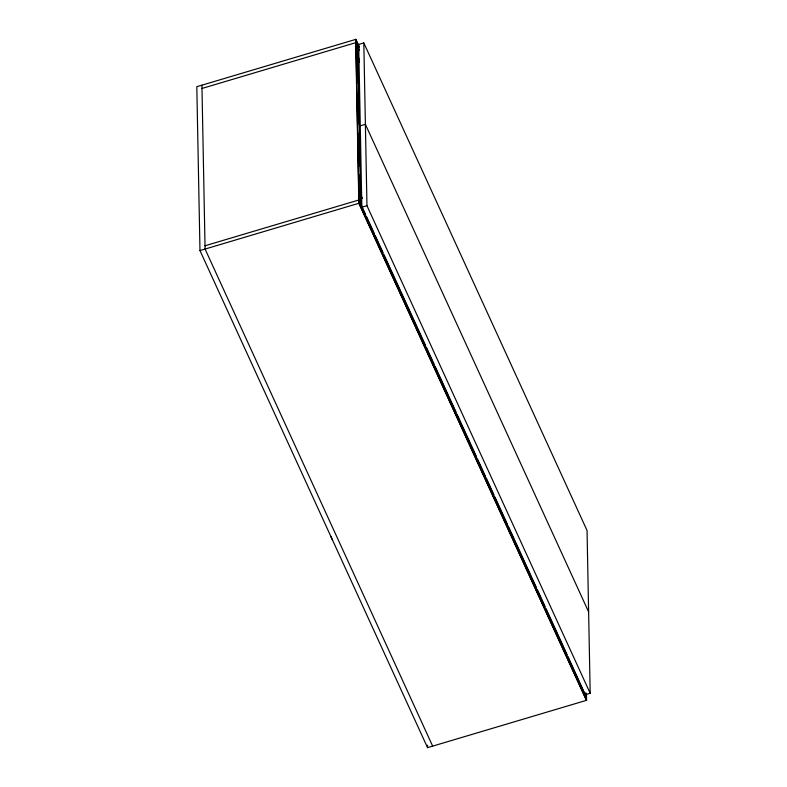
<?xml version="1.0" encoding="UTF-8"?>
<svg xmlns="http://www.w3.org/2000/svg" width="787" height="787" viewBox="0 0 787 787"><rect width="100%" height="100%" fill="white"/><g stroke="black" fill="none" stroke-linecap="round" stroke-linejoin="round"><path stroke-width="1.18" d="M359.423 47.171L355.842 39.35L196.809 86.698L199.977 250.581L427.548 747.65L586.581 700.302L586.443 693.337M201.993 88.459L355.901 42.626L359.482 50.447M363.82 42.921L358.705 44.436L361.843 207.227L585.075 694.803L590.191 693.288L587.043 530.497L363.82 42.921L366.958 205.702L590.191 693.288M357.593 46.748L360.633 204.069L360.062 174.576M360.279 125.831L365.384 124.307L588.617 611.893M205.023 245.78L358.941 199.957L365.581 214.477M199.977 250.581L359 203.233L355.842 39.35M361.843 207.227L366.958 205.702M586.345 697.075L568.106 656.811M358.223 44.987L355.675 39.399L358.833 203.282L586.404 700.351L586.276 693.386M357.78 47.151L359.315 50.496M357.957 56.713L359.492 60.058M358.026 59.989L359.049 62.222M360.377 190.779L361.39 193.012M360.436 194.055L362.482 198.521M366.604 216.71L374.278 233.464M375.301 235.697L382.974 252.45M383.997 254.693L425.423 345.168M426.446 347.401L434.109 364.155M435.132 366.388L456.106 412.181M457.129 414.424L476.558 456.863M477.581 459.096L485.254 475.86M486.277 478.093L493.951 494.846M494.974 497.079L507.241 523.886M508.264 526.119L536.4 587.555M537.423 589.788L545.086 606.541M546.109 608.784L567.083 654.577M360.298 203.361L361.833 206.706M359 203.233L586.581 700.302M432.663 746.125L205.082 249.066L201.925 85.183M330.717 536.193L332.576 540.266M585.026 692.373L585.075 694.803M427.498 745.2L427.548 747.65M357.692 51.667L358.311 83.619M358.469 92.227L359.088 124.179M359.256 132.787L359.895 165.968"/></g></svg>
